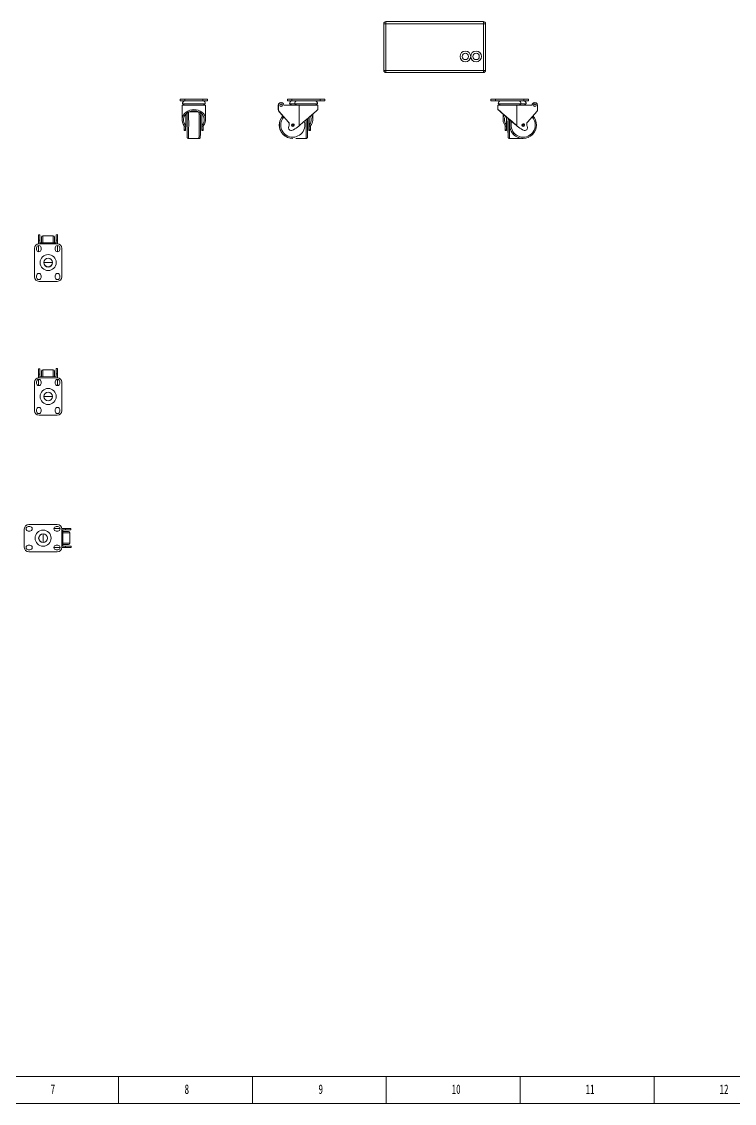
# Model space of a CAD drawing. Header units: millimetres. Extents: x 0 to 1189, y 0 to 841.
# Drawn here: x 315.9 to 581.9, y 0 to 404 of the extents above; entities that cross this region are included whole.
import ezdxf

# ---------------------------------------------------------------- set-up
doc = ezdxf.new("R2010")
doc.units = ezdxf.units.MM
doc.layers.get('0').update_dxf_attribs({"lineweight": 18})
doc.layers.add('10', color=7, linetype='Continuous', lineweight=18)
doc.layers.add('5', color=7, linetype='Continuous', lineweight=18)
doc.styles.add('SLDTEXTSTYLE5', font='', dxfattribs={"width": 0.7})
doc.styles.get('SLDTEXTSTYLE5').set_extended_font_data('宋体')

msp = doc.modelspace()

# ---------------------------------------------------------------- linework, layer by layer
at = {"color": 7, "linetype": 'Continuous', "lineweight": 15}
for p, q in [((451.0768, 385.76), (451.0768, 403.16)), ((451.8768, 403.16), (451.0768, 403.16)), ((451.8768, 403.16), (451.8768, 403.96)), ((451.8768, 403.96), (488.2768, 403.96)), ((451.8768, 403.16), (451.8768, 385.76)), ((488.2768, 403.16), (451.8768, 403.16)), ((488.2768, 403.96), (488.2768, 403.16)), ((489.0768, 403.16), (488.2768, 403.16)), ((488.2768, 385.76), (488.2768, 403.16)), ((489.0768, 403.16), (489.0768, 385.76)), ((451.8768, 385.76), (451.0768, 385.76)), ((451.8768, 385.76), (451.8768, 384.96)), ((451.8768, 385.76), (488.2768, 385.76)), ((488.2768, 384.96), (451.8768, 384.96)), ((488.2768, 384.96), (488.2768, 385.76)), ((489.0768, 385.76), (488.2768, 385.76)), ((375.0768, 374.44), (375.0768, 374.96)), ((376.7768, 374.96), (375.0768, 374.96)), ((376.7768, 374.44), (375.0768, 374.44)), ((376.816, 373.32), (375.7768, 372.72)), ((375.7768, 372.72), (375.7768, 367.3059)), ((384.5768, 372.72), (375.7768, 372.72)), ((384.4368, 373.32), (375.9168, 373.32)), ((376.7768, 374.44), (376.7768, 374.96)), ((383.5768, 374.96), (376.7768, 374.96)), ((383.5768, 374.44), (376.7768, 374.44)), ((384.5768, 372.72), (383.5376, 373.32)), ((383.5768, 374.44), (383.5768, 374.96)), ((385.2768, 374.96), (383.5768, 374.96)), ((385.2768, 374.44), (383.5768, 374.44)), ((384.5768, 367.3768), (384.5768, 372.72)), ((385.2768, 374.44), (385.2768, 374.96)), ((411.6439, 371.1216), (411.6439, 372.72)), ((411.6488, 372.72), (411.6439, 372.72)), ((411.6488, 371.1216), (411.6488, 372.72)), ((411.7106, 372.72), (411.7057, 372.72)), ((411.7057, 371.1216), (411.7057, 372.72)), ((411.7106, 371.1216), (411.7106, 372.72)), ((412.6488, 373.72), (412.6439, 373.72)), ((412.7106, 373.72), (412.7057, 373.72)), ((419.5107, 372.72), (413.7105, 372.72)), ((415.0768, 374.44), (415.0768, 374.96)), ((416.7768, 374.96), (415.0768, 374.96)), ((416.7768, 374.44), (415.0768, 374.44)), ((416.816, 373.32), (415.7768, 372.72)), ((417.8168, 373.32), (415.9168, 373.32)), ((416.7768, 374.44), (416.7768, 374.96)), ((427.3768, 374.96), (416.7768, 374.96)), ((427.3768, 374.44), (416.7768, 374.44)), ((418.716, 373.32), (417.6768, 372.72)), ((422.0768, 373.32), (417.8168, 373.32)), ((426.4768, 372.72), (419.5107, 372.72)), ((419.5107, 365.1089), (419.5107, 372.72)), ((426.3368, 373.32), (422.0768, 373.32)), ((426.4768, 372.72), (425.4376, 373.32)), ((426.4768, 371.1199), (426.4768, 372.72)), ((427.3768, 374.44), (427.3768, 374.96)), ((429.0768, 374.96), (427.3768, 374.96)), ((429.0768, 374.44), (427.3768, 374.44)), ((429.0768, 374.44), (429.0768, 374.96)), ((491.0768, 374.44), (491.0768, 374.96)), ((492.7768, 374.96), (491.0768, 374.96)), ((492.7768, 374.44), (491.0768, 374.44)), ((492.7768, 374.44), (492.7768, 374.96)), ((503.3768, 374.96), (492.7768, 374.96)), ((503.3768, 374.44), (492.7768, 374.44)), ((494.716, 373.32), (493.6768, 372.72)), ((493.6768, 372.72), (493.6768, 371.1199)), ((500.7095, 372.72), (493.6768, 372.72)), ((502.3368, 373.32), (493.8168, 373.32)), ((500.7095, 365.1089), (500.7095, 372.72)), ((506.5098, 372.72), (500.7095, 372.72)), ((502.4768, 372.72), (501.4376, 373.32)), ((504.2368, 373.32), (502.3368, 373.32)), ((504.3768, 372.72), (503.3376, 373.32)), ((503.3768, 374.44), (503.3768, 374.96)), ((505.0768, 374.96), (503.3768, 374.96)), ((505.0768, 374.44), (503.3768, 374.44)), ((505.0768, 374.44), (505.0768, 374.96)), ((507.448, 373.72), (507.4431, 373.72)), ((507.5097, 373.72), (507.5048, 373.72)), ((508.5097, 371.1216), (508.5097, 372.72)), ((377.1242, 365.2601), (377.1242, 369.3734)), ((381.9483, 370.32), (378.4704, 370.32)), ((383.144, 366.5304), (383.1191, 369.5371)), ((383.1839, 365.2601), (383.1839, 369.4711)), ((411.6439, 371.1216), (411.6488, 371.1216)), ((411.7057, 371.1216), (411.7106, 371.1216)), ((411.8999, 370.4589), (411.895, 370.4589)), ((413.4137, 368.7424), (411.895, 370.4589)), ((413.4163, 368.7451), (411.8999, 370.4589)), ((411.9617, 370.4589), (411.9568, 370.4589)), ((411.9568, 370.4589), (415.4327, 366.5304)), ((411.9617, 370.4589), (415.4376, 366.5304)), ((423.144, 366.5304), (423.1301, 368.2114)), ((423.1839, 365.2601), (423.1839, 368.2578)), ((424.5768, 367.3768), (424.5768, 369.459)), ((495.5768, 369.459), (495.5768, 367.3059)), ((496.9242, 365.2601), (496.9242, 368.2969)), ((504.7827, 366.5304), (508.2586, 370.4589)), ((376.5788, 363.4384), (376.582, 363.6098)), ((376.582, 363.6098), (377.102, 363.6098)), ((376.6008, 364.9462), (376.6026, 365.1089)), ((376.6008, 364.9462), (377.1208, 364.9462)), ((377.0988, 363.4384), (377.102, 363.6098)), ((377.1208, 364.9462), (377.1242, 365.2601)), ((383.1617, 363.6098), (383.1585, 363.4384)), ((383.1617, 363.6098), (383.6817, 363.6098)), ((383.1839, 365.2601), (383.1805, 364.9462)), ((383.1805, 364.9462), (383.7005, 364.9462)), ((383.6817, 363.6098), (383.6785, 363.4384)), ((383.7023, 365.1089), (383.7005, 364.9462)), ((415.4376, 366.5304), (415.4327, 366.5304)), ((415.6328, 364.7993), (415.6279, 364.7993)), ((416.9823, 363.4384), (417.321, 363.6098)), ((417.1419, 365.8112), (417.0743, 365.8194)), ((417.0743, 364.8207), (417.1284, 364.8264)), ((417.1194, 364.8243), (417.1208, 364.9462)), ((417.1208, 364.9462), (417.1242, 365.2601)), ((417.1242, 365.2601), (417.1242, 365.8135)), ((419.3213, 364.9462), (419.5107, 365.1089)), ((423.1617, 363.6098), (423.1585, 363.4384)), ((423.1617, 363.6098), (423.6817, 363.6098)), ((423.1839, 365.2601), (423.1805, 364.9462)), ((423.1805, 364.9462), (423.7005, 364.9462)), ((423.6817, 363.6098), (423.6785, 363.4384)), ((423.7023, 365.1089), (423.7005, 364.9462)), ((496.3788, 363.4384), (496.382, 363.6098)), ((496.382, 363.6098), (496.902, 363.6098)), ((496.4008, 364.9462), (496.4026, 365.1089)), ((496.4008, 364.9462), (496.9208, 364.9462)), ((496.8988, 363.4384), (496.902, 363.6098)), ((496.9208, 364.9462), (496.9242, 365.2601)), ((500.5287, 365.2601), (500.8941, 364.9462)), ((500.7095, 365.1089), (500.899, 364.9462)), ((500.8941, 364.9462), (500.899, 364.9462)), ((502.8944, 363.6098), (502.8993, 363.6098)), ((502.8944, 363.6098), (503.2331, 363.4384)), ((502.8993, 363.6098), (503.2379, 363.4384)), ((502.9805, 364.9462), (502.9793, 364.8347)), ((502.9839, 365.2601), (502.9805, 364.9462)), ((502.9839, 365.2601), (502.9839, 365.8039)), ((376.5744, 363.32), (377.0944, 363.32)), ((376.5788, 363.4384), (377.0988, 363.4384)), ((378.18, 360.32), (382.0798, 360.32)), ((383.1541, 363.32), (383.6741, 363.32)), ((383.1585, 363.4384), (383.6785, 363.4384)), ((416.5055, 363.32), (416.5104, 363.32)), ((417.0587, 360.32), (417.0953, 360.32)), ((418.18, 360.32), (422.0798, 360.32)), ((423.1541, 363.32), (423.6741, 363.32)), ((423.1585, 363.4384), (423.6785, 363.4384)), ((496.3744, 363.32), (496.8944, 363.32)), ((496.3788, 363.4384), (496.8988, 363.4384)), ((497.98, 360.32), (501.8798, 360.32)), ((503.0583, 360.32), (503.0949, 360.32)), ((503.2331, 363.4384), (503.2379, 363.4384)), ((503.705, 363.32), (503.7099, 363.32)), ((322.135, 324.3398), (322.6549, 324.3447)), ((327.6385, 323.9914), (323.7386, 323.9548)), ((328.7147, 324.4015), (329.2346, 324.4064)), ((320.6824, 308.6736), (320.6824, 319.2736)), ((321.4364, 318.8836), (321.4364, 319.4836)), ((322.6737, 322.3447), (322.1537, 322.3399)), ((322.1667, 320.9598), (322.1537, 322.3399)), ((322.1941, 318.0422), (322.1727, 320.3224)), ((322.3824, 320.9736), (329.1824, 320.9736)), ((322.6831, 321.3448), (322.6737, 322.3447)), ((322.6831, 321.3448), (328.7428, 321.4017)), ((323.1284, 319.4836), (323.1284, 318.8836)), ((328.4364, 318.8836), (328.4364, 319.4836)), ((328.7334, 322.4016), (329.2534, 322.4065)), ((328.7428, 321.4017), (328.7334, 322.4016)), ((329.2534, 322.4065), (329.2669, 320.9715)), ((329.2729, 320.3295), (329.2944, 318.0376)), ((330.1284, 319.4836), (330.1284, 318.8836)), ((330.8824, 319.2736), (330.8824, 308.6736)), ((324.1825, 313.9585), (327.3824, 313.9886)), ((321.4364, 308.4636), (321.4364, 309.0636)), ((323.1284, 309.0636), (323.1284, 308.4636)), ((328.4364, 308.4636), (328.4364, 309.0636)), ((330.1284, 309.0636), (330.1284, 308.4636)), ((329.1824, 306.9736), (322.3824, 306.9736)), ((322.135, 274.3398), (322.6549, 274.3447)), ((322.6737, 272.3447), (322.1537, 272.3399)), ((322.1667, 270.9598), (322.1537, 272.3399)), ((322.3824, 270.9736), (329.1824, 270.9736)), ((322.6831, 271.3448), (322.6737, 272.3447)), ((322.6831, 271.3448), (328.7428, 271.4017)), ((327.6385, 273.9914), (323.7386, 273.9548)), ((328.7147, 274.4015), (329.2346, 274.4064)), ((328.7334, 272.4016), (329.2534, 272.4065)), ((328.7428, 271.4017), (328.7334, 272.4016)), ((329.2534, 272.4065), (329.2669, 270.9715)), ((320.6824, 258.6736), (320.6824, 269.2736)), ((321.4364, 268.8836), (321.4364, 269.4836)), ((322.1941, 268.0422), (322.1727, 270.3224)), ((323.1284, 269.4836), (323.1284, 268.8836)), ((328.4364, 268.8836), (328.4364, 269.4836)), ((329.2729, 270.3295), (329.2944, 268.0376)), ((330.1284, 269.4836), (330.1284, 268.8836)), ((330.8824, 269.2736), (330.8824, 258.6736)), ((324.1825, 263.9585), (327.3824, 263.9886)), ((321.4364, 258.4636), (321.4364, 259.0636)), ((323.1284, 259.0636), (323.1284, 258.4636)), ((328.4364, 258.4636), (328.4364, 259.0636)), ((330.1284, 259.0636), (330.1284, 258.4636)), ((329.1824, 256.9736), (322.3824, 256.9736)), ((316.8824, 207.6736), (316.8824, 214.4736)), ((318.3724, 215.4196), (318.9724, 215.4196)), ((318.5824, 216.1736), (329.1824, 216.1736)), ((327.9511, 214.6619), (330.2313, 214.6833)), ((328.7924, 215.4196), (329.3924, 215.4196)), ((330.8687, 214.6893), (332.2487, 214.7023)), ((330.8824, 214.4736), (330.8824, 207.6736)), ((331.2537, 214.1729), (332.2536, 214.1823)), ((331.2537, 214.1729), (331.3105, 208.1132)), ((332.2536, 214.1823), (332.2487, 214.7023)), ((334.2486, 214.721), (334.2535, 214.201)), ((318.9724, 213.7276), (318.3724, 213.7276)), ((323.8674, 212.6735), (323.8974, 209.4736)), ((329.3924, 213.7276), (328.7924, 213.7276)), ((333.9003, 209.2175), (333.8637, 213.1173)), ((318.3724, 208.4196), (318.9724, 208.4196)), ((318.9724, 206.7276), (318.3724, 206.7276)), ((330.2384, 207.5831), (327.9465, 207.5616)), ((328.7924, 208.4196), (329.3924, 208.4196)), ((329.3924, 206.7276), (328.7924, 206.7276)), ((332.3154, 207.6026), (330.8803, 207.5891)), ((331.3105, 208.1132), (332.3105, 208.1225)), ((332.3105, 208.1225), (332.3154, 207.6026)), ((334.3104, 208.1413), (334.3153, 207.6213)), ((329.1824, 205.9736), (318.5824, 205.9736))]:
    msp.add_line(p, q, dxfattribs=at)
at = {"color": 8, "linetype": 'Continuous', "lineweight": 15}
for p, q in [((416.7783, 364.9462), (417.1208, 364.9462)), ((502.9805, 364.9462), (503.3753, 364.9462))]:
    msp.add_line(p, q, dxfattribs=at)
at = {"color": 7, "linetype": 'Continuous', "lineweight": 15}
for points in [[(376.5303, 373.155), (376.5308, 373.2607), (376.5312, 373.32)], [(376.5365, 373.1586), (376.5369, 373.182), (376.5387, 373.22), (376.5405, 373.182), (376.5409, 373.1612)], [(376.5462, 373.32), (376.5466, 373.2607), (376.5471, 373.1648)], [(383.6459, 373.32), (383.6463, 373.2607), (383.6463, 373.2572)], [(416.5303, 373.155), (416.5308, 373.2607), (416.5312, 373.32)], [(416.5365, 373.1586), (416.5369, 373.182), (416.5387, 373.22), (416.5405, 373.182), (416.5409, 373.1612)], [(416.5462, 373.32), (416.5466, 373.2607), (416.5471, 373.1648)], [(503.4459, 373.32), (503.4463, 373.2607), (503.4463, 373.2572)], [(376.5662, 364.7993), (376.5652, 364.5335), (376.565, 364.2505), (376.5656, 363.9732), (376.5669, 363.7237), (376.5687, 363.5223), (376.5711, 363.385), (376.5737, 363.323), (376.5763, 363.3413), (376.5788, 363.4384)], [(376.5675, 365.1512), (376.5671, 365.0106), (376.5662, 364.7993)], [(376.5844, 365.1307), (376.5844, 365.1287), (376.5833, 364.9665), (376.5818, 364.8581), (376.58, 364.82), (376.5782, 364.8581), (376.5767, 364.9665), (376.5757, 365.1287), (376.5756, 365.1413)], [(377.6753, 365.32), (377.6756, 365.5114), (377.6767, 365.6736), (377.6782, 365.782), (377.68, 365.82), (377.6818, 365.782), (377.6833, 365.6736), (377.6843, 365.5114), (377.6847, 365.32), (377.6843, 365.1287), (377.6833, 364.9665), (377.6818, 364.8581), (377.68, 364.82), (377.6782, 364.8581), (377.6767, 364.9665), (377.6756, 365.1287), (377.6753, 365.32)], [(383.1585, 363.4384), (383.156, 363.3413), (383.1534, 363.323), (383.1508, 363.385), (383.1485, 363.5223), (383.1466, 363.7237), (383.1453, 363.9732), (383.1447, 364.2505), (383.1449, 364.5335), (383.1459, 364.7993)], [(383.155, 365.32), (383.1554, 365.1287), (383.1564, 364.9665), (383.1579, 364.8581), (383.1597, 364.82), (383.1615, 364.8581), (383.1631, 364.9665), (383.1641, 365.1287), (383.1644, 365.32), (383.1641, 365.5114), (383.1631, 365.6736), (383.1615, 365.782), (383.1597, 365.82), (383.1579, 365.782), (383.1564, 365.6736), (383.1554, 365.5114), (383.155, 365.32)], [(423.1585, 363.4384), (423.156, 363.3413), (423.1534, 363.323), (423.1508, 363.385), (423.1484, 363.5223), (423.1466, 363.7237), (423.1453, 363.9732), (423.1447, 364.2505), (423.1449, 364.5335), (423.1459, 364.7993)], [(423.155, 365.32), (423.1554, 365.1287), (423.1564, 364.9665), (423.1579, 364.8581), (423.1597, 364.82), (423.1615, 364.8581), (423.1631, 364.9665), (423.1641, 365.1287), (423.1644, 365.32), (423.1641, 365.5114), (423.1631, 365.6736), (423.1615, 365.782), (423.1597, 365.82), (423.1579, 365.782), (423.1564, 365.6736), (423.1554, 365.5114), (423.155, 365.32)], [(496.3662, 364.7993), (496.3652, 364.5335), (496.365, 364.2505), (496.3656, 363.9732), (496.3669, 363.7237), (496.3687, 363.5223), (496.3711, 363.385), (496.3737, 363.323), (496.3763, 363.3413), (496.3788, 363.4384)], [(496.3675, 365.1512), (496.3671, 365.0106), (496.3662, 364.7993)], [(496.3844, 365.1307), (496.3844, 365.1287), (496.3834, 364.9665), (496.3818, 364.8581), (496.38, 364.82), (496.3782, 364.8581), (496.3767, 364.9665), (496.3757, 365.1287), (496.3756, 365.1413)], [(497.4753, 365.32), (497.4756, 365.5114), (497.4767, 365.6736), (497.4782, 365.782), (497.48, 365.82), (497.4818, 365.782), (497.4833, 365.6736), (497.4843, 365.5114), (497.4847, 365.32), (497.4843, 365.1287), (497.4833, 364.9665), (497.4818, 364.8581), (497.48, 364.82), (497.4782, 364.8581), (497.4767, 364.9665), (497.4756, 365.1287), (497.4753, 365.32)], [(377.0944, 363.32), (377.0963, 363.3413), (377.0988, 363.4384)], [(383.6785, 363.4384), (383.676, 363.3413), (383.6741, 363.32)], [(423.6785, 363.4384), (423.676, 363.3413), (423.6741, 363.32)], [(496.8944, 363.32), (496.8963, 363.3413), (496.8988, 363.4384)], [(503.2331, 363.4384), (503.4996, 363.3413), (503.705, 363.32)], [(322.135, 324.3398), (322.1353, 324.2993), (322.1364, 324.181), (322.1382, 323.9947), (322.1404, 323.7552), (322.143, 323.4821), (322.1457, 323.1975), (322.1482, 322.9244), (322.1505, 322.685), (322.1522, 322.4986), (322.1534, 322.3804), (322.1537, 322.3399)], [(322.6549, 324.3447), (322.6553, 324.3042), (322.6564, 324.1859), (322.6582, 323.9995), (322.6604, 323.7601), (322.663, 323.487), (322.6657, 323.2024), (322.6682, 322.9293), (322.6705, 322.6899), (322.6722, 322.5035), (322.6733, 322.3853), (322.6737, 322.3447)], [(323.2631, 321.3502), (323.263, 321.3615), (323.2587, 321.8186), (323.2548, 322.2306), (323.2514, 322.5908), (323.2486, 322.8936), (323.2463, 323.1342), (323.2447, 323.3088), (323.2437, 323.4147), (323.2434, 323.4501)], [(328.1431, 323.4961), (328.1435, 323.4607), (328.1445, 323.3548), (328.1461, 323.1801), (328.1484, 322.9395), (328.1512, 322.6368), (328.1546, 322.2766), (328.1585, 321.8646), (328.1627, 321.4075), (328.1629, 321.3962)], [(328.7147, 324.4015), (328.715, 324.361), (328.7162, 324.2428), (328.7179, 324.0564), (328.7202, 323.817), (328.7227, 323.5439), (328.7254, 323.2593), (328.728, 322.9862), (328.7302, 322.7468), (328.732, 322.5604), (328.7331, 322.4421), (328.7334, 322.4016)], [(329.2346, 324.4064), (329.235, 324.3659), (329.2361, 324.2477), (329.2379, 324.0613), (329.2401, 323.8219), (329.2427, 323.5488), (329.2454, 323.2642), (329.2479, 322.9911), (329.2502, 322.7516), (329.2519, 322.5653), (329.253, 322.447), (329.2534, 322.4065)], [(322.135, 274.3398), (322.1353, 274.2993), (322.1364, 274.181), (322.1382, 273.9947), (322.1404, 273.7552), (322.143, 273.4821), (322.1457, 273.1975), (322.1482, 272.9244), (322.1505, 272.685), (322.1522, 272.4986), (322.1534, 272.3804), (322.1537, 272.3399)], [(322.6549, 274.3447), (322.6553, 274.3042), (322.6564, 274.1859), (322.6582, 273.9995), (322.6604, 273.7601), (322.663, 273.487), (322.6657, 273.2024), (322.6682, 272.9293), (322.6705, 272.6899), (322.6722, 272.5035), (322.6733, 272.3853), (322.6737, 272.3447)], [(323.2631, 271.3502), (323.263, 271.3615), (323.2587, 271.8186), (323.2548, 272.2306), (323.2514, 272.5908), (323.2486, 272.8935), (323.2463, 273.1342), (323.2447, 273.3088), (323.2437, 273.4147), (323.2434, 273.4501)], [(328.1431, 273.4961), (328.1435, 273.4607), (328.1445, 273.3548), (328.1461, 273.1801), (328.1484, 272.9395), (328.1512, 272.6368), (328.1546, 272.2766), (328.1585, 271.8646), (328.1627, 271.4075), (328.1629, 271.3962)], [(328.7147, 274.4015), (328.715, 274.361), (328.7162, 274.2428), (328.7179, 274.0564), (328.7202, 273.817), (328.7227, 273.5439), (328.7254, 273.2593), (328.728, 272.9862), (328.7302, 272.7468), (328.732, 272.5604), (328.7331, 272.4421), (328.7334, 272.4016)], [(329.2346, 274.4064), (329.235, 274.3659), (329.2361, 274.2477), (329.2379, 274.0613), (329.2401, 273.8219), (329.2427, 273.5488), (329.2454, 273.2642), (329.2479, 272.9911), (329.2502, 272.7516), (329.2519, 272.5653), (329.253, 272.447), (329.2534, 272.4065)], [(334.2486, 214.721), (334.2081, 214.7206), (334.0899, 214.7195), (333.9035, 214.7178), (333.6641, 214.7155), (333.391, 214.713), (333.1064, 214.7103), (332.8333, 214.7077), (332.5939, 214.7055), (332.4075, 214.7037), (332.2892, 214.7026), (332.2487, 214.7023)], [(334.2535, 214.201), (334.213, 214.2007), (334.0948, 214.1996), (333.9084, 214.1978), (333.669, 214.1956), (333.3959, 214.193), (333.1113, 214.1903), (332.8382, 214.1878), (332.5987, 214.1855), (332.4124, 214.1838), (332.2941, 214.1827), (332.2536, 214.1823)], [(331.2591, 213.5929), (331.2703, 213.593), (331.7275, 213.5973), (332.1394, 213.6012), (332.4996, 213.6046), (332.8024, 213.6074), (333.043, 213.6097), (333.2176, 213.6113), (333.3235, 213.6123), (333.359, 213.6126)], [(333.405, 208.7128), (333.3695, 208.7125), (333.2636, 208.7115), (333.089, 208.7099), (332.8484, 208.7076), (332.5456, 208.7048), (332.1854, 208.7014), (331.7735, 208.6975), (331.3163, 208.6932), (331.3051, 208.6931)], [(334.3104, 208.1413), (334.2699, 208.1409), (334.1517, 208.1398), (333.9653, 208.1381), (333.7259, 208.1358), (333.4528, 208.1333), (333.1681, 208.1306), (332.8951, 208.128), (332.6556, 208.1258), (332.4692, 208.124), (332.351, 208.1229), (332.3105, 208.1225)], [(334.3153, 207.6213), (334.2748, 207.621), (334.1566, 207.6198), (333.9702, 207.6181), (333.7307, 207.6159), (333.4576, 207.6133), (333.173, 207.6106), (332.8999, 207.6081), (332.6605, 207.6058), (332.4741, 207.6041), (332.3559, 207.6029), (332.3154, 207.6026)]]:
    msp.add_lwpolyline(points, dxfattribs=at)
at = {"color": 8, "linetype": 'Continuous', "lineweight": 15}
for points in [[(377.682, 369.8149), (377.6773, 369.8111), (377.6747, 369.7847)], [(377.6769, 360.8318), (377.6773, 360.8289), (377.6819, 360.8248)], [(497.4769, 360.8318), (497.4773, 360.8289), (497.4819, 360.8248)], [(323.7386, 323.9548), (323.739, 323.9197), (323.74, 323.8149), (323.7416, 323.6419), (323.7438, 323.4031), (323.7466, 323.1019), (323.75, 322.7424), (323.7539, 322.3298), (323.7582, 321.8698), (323.7629, 321.3689), (323.763, 321.3549)], [(327.6629, 321.3915), (327.6627, 321.4055), (327.658, 321.9064), (327.6537, 322.3664), (327.6499, 322.779), (327.6465, 323.1385), (327.6436, 323.4397), (327.6414, 323.6785), (327.6398, 323.8515), (327.6388, 323.9563), (327.6385, 323.9914)], [(323.7386, 273.9548), (323.739, 273.9197), (323.74, 273.8149), (323.7416, 273.6419), (323.7438, 273.4031), (323.7466, 273.1019), (323.75, 272.7424), (323.7539, 272.3298), (323.7582, 271.8698), (323.7629, 271.3689), (323.763, 271.3549)], [(327.6629, 271.3915), (327.6627, 271.4055), (327.658, 271.9064), (327.6537, 272.3664), (327.6499, 272.779), (327.6465, 273.1385), (327.6436, 273.4397), (327.6414, 273.6785), (327.6398, 273.8515), (327.6388, 273.9563), (327.6385, 273.9914)], [(333.8637, 213.1173), (333.8286, 213.117), (333.7238, 213.116), (333.5508, 213.1144), (333.312, 213.1122), (333.0107, 213.1093), (332.6513, 213.106), (332.2387, 213.1021), (331.7787, 213.0978), (331.2778, 213.0931), (331.2638, 213.0929)], [(331.3004, 209.1931), (331.3144, 209.1932), (331.8153, 209.1979), (332.2753, 209.2023), (332.6879, 209.2061), (333.0474, 209.2095), (333.3486, 209.2123), (333.5874, 209.2146), (333.7604, 209.2162), (333.8652, 209.2172), (333.9003, 209.2175)]]:
    msp.add_lwpolyline(points, dxfattribs=at)
at = {"color": 7, "linetype": 'Continuous', "lineweight": 15}
for centre, radius in [((481.5261, 390.96), 1.2), ((485.5261, 390.96), 1.2), ((412.7105, 372.72), 0.5), ((507.5097, 372.72), 0.5), ((417.1103, 365.32), 0.5), ((503.1099, 365.32), 0.5), ((325.7824, 313.9736), 2.9952), ((325.7824, 313.9736), 1.65), ((325.7824, 313.9736), 1.6), ((325.7824, 263.9736), 2.9952), ((325.7824, 263.9736), 1.65), ((325.7824, 263.9736), 1.6), ((323.8824, 211.0736), 2.9952), ((323.8824, 211.0736), 1.65), ((323.8824, 211.0736), 1.6)]:
    msp.add_circle(centre, radius, dxfattribs=at)
for centre, radius, start, end in [((451.8768, 403.16), 0.8, 90, 180), ((488.2768, 403.16), 0.8, 0, 90), ((481.5261, 390.96), 2, 90, 360), ((481.5261, 390.96), 2, 360, 90), ((485.5261, 390.96), 2, 180, 90), ((485.5261, 390.96), 2, 90, 180), ((451.8768, 385.76), 0.8, 180, 270), ((488.2768, 385.76), 0.8, 270, 0), ((377.1168, 373.32), 1.2, 111.03947, 180), ((383.2368, 373.32), 1.2, 0, 68.96053), ((412.6439, 372.72), 1, 90.001941, 180.000791), ((412.6488, 372.72), 1, 88.371588, 180.001132), ((412.7057, 372.72), 1, 90.001637, 180.001096), ((412.7105, 372.7201), 1, 359.997841, 180.002159), ((412.6439, 372.72), 0.5, 359.99931, 86.176544), ((412.6439, 372.72), 0.5, 273.823456, 0.000007), ((412.6488, 372.72), 0.5, 273.543186, 86.456814), ((412.7057, 372.72), 0.5, 359.997815, 89.999452), ((412.7057, 372.72), 0.5, 270.001907, 0.000826), ((417.1168, 373.32), 1.2, 111.03947, 180), ((419.0168, 373.32), 1.2, 111.03947, 180), ((425.1368, 373.32), 1.2, 0, 68.96053), ((495.0168, 373.32), 1.2, 111.03947, 180), ((501.1368, 373.32), 1.2, 0, 68.96053), ((503.0368, 373.32), 1.2, 0, 68.96053), ((507.4431, 372.72), 1, 90.001638, 180.001169), ((507.448, 372.72), 1, 88.371523, 180.001331), ((507.5049, 372.72), 1, 90.001638, 180.001169), ((507.5097, 372.7201), 1, 359.997932, 180.002068), ((507.4431, 372.72), 0.5, 273.823539, 86.176461), ((507.4479, 372.72), 0.5, 273.543412, 86.456588), ((507.5048, 372.72), 0.5, 359.998175, 89.999349), ((507.5048, 372.72), 0.5, 270.00201, 0.000466), ((528.5994, 366.3026), 150.9648, 178.678307, 180.372923), ((184.6675, 365.3209), 193.0668, 358.665597, 1.333795), ((157.7291, 365.3077), 224.9001, 358.865884, 1.142524), ((412.644, 371.1216), 1.0001, 180.00068, 221.501846), ((412.6488, 371.1216), 1, 179.999969, 221.502557), ((412.7057, 371.1215), 1, 179.999669, 221.501956), ((412.7106, 371.1215), 1, 179.999669, 221.501956), ((417.0591, 365.32), 5.0001, 136.274678, 180.000062), ((417.0956, 365.3201), 5.0001, 136.589654, 180.000432), ((185.3671, 365.3451), 237.2605, 358.91595, 0.585242), ((904.2633, 365.41), 406.8256, 179.656526, 180.01267), ((287.1317, 365.3146), 210.3981, 358.777263, 0.673685), ((503.0946, 365.32), 5.0001, 359.99981, 43.193291), ((507.5096, 371.1216), 1, 318.498057, 0.000093), ((196.0619, 366.8142), 180.5486, 358.983046, 359.407205), ((196.5819, 366.8142), 180.5486, 358.983046, 359.407205), ((517.5372, 364.2971), 139.9032, 179.581086, 181.419326), ((241.4571, 365.5146), 141.6906, 359.710761, 0.410765), ((202.6416, 366.8142), 180.5486, 358.983046, 359.407205), ((203.1616, 366.8142), 180.5486, 358.983046, 359.407205), ((417.0588, 365.3199), 4.9999, 179.998639, 269.998902), ((417.0954, 365.3199), 4.9999, 179.998639, 269.998902), ((414.2974, 365.5258), 1.5159, 331.362126, 41.50236), ((414.3023, 365.5258), 1.5159, 331.362676, 41.501811), ((416.5055, 364.32), 1, 151.361156, 269.998319), ((416.5104, 364.32), 1, 151.36032, 298.161401), ((417.0437, 365.32), 0.5, 359.997822, 86.7673), ((417.0437, 365.32), 0.5, 273.2327, 0.001495), ((417.054, 365.32), 0.5, 272.638775, 87.361225), ((417.1, 365.32), 0.5, 270.001533, 89.998467), ((417.1055, 365.32), 0.5, 359.997815, 89.999452), ((417.1055, 365.32), 0.5, 270.001907, 0.000826), ((412.8065, 372.5318), 9.9992, 296.83888, 310.657088), ((281.8034, 365.5154), 141.3442, 359.709706, 0.411425), ((242.4201, 366.8181), 180.7701, 358.98305, 359.406689), ((243.454, 366.8101), 180.2561, 358.982702, 359.407549), ((315.7219, 366.8164), 180.6886, 358.983146, 359.406977), ((316.2673, 366.8161), 180.6632, 358.983084, 359.406974), ((637.2932, 364.2968), 139.8592, 179.580797, 181.419616), ((503.0584, 365.32), 5, 159.080608, 269.99818), ((507.4089, 372.5319), 9.9993, 229.342991, 243.161065), ((507.4138, 372.5319), 9.9993, 229.342991, 243.161065), ((350.8782, 365.5265), 152.0695, 359.74291, 0.101646), ((523.4425, 365.4176), 20.4877, 178.940459, 180.273007), ((523.4424, 365.2224), 20.4876, 179.727002, 181.059542), ((473.6037, 365.32), 29.3613, 359.068451, 0.931549), ((503.0432, 365.32), 0.5, 273.230895, 86.769105), ((503.0481, 365.32), 0.5, 272.950715, 87.049285), ((503.0536, 365.32), 0.5, 359.998767, 87.361809), ((503.0536, 365.32), 0.5, 272.638191, 0.00055), ((503.0948, 365.3199), 4.9999, 270.001091, 0.001378), ((503.0996, 365.32), 0.5, 359.998164, 89.99936), ((503.0996, 365.32), 0.5, 270.001999, 0.000477), ((503.105, 365.32), 0.5, 359.998154, 89.999381), ((503.105, 365.32), 0.5, 270.001978, 0.000487), ((503.7099, 364.32), 1, 241.838901, 28.639526), ((505.918, 365.5258), 1.5159, 138.498097, 208.637369), ((323.7433, 323.4548), 0.5, 90.53784, 180.53784), ((327.6432, 323.4914), 0.5, 0.53784, 90.53784), ((322.3824, 319.2736), 1.7, 90, 180), ((322.2824, 319.4836), 0.846, 0, 180), ((329.2824, 319.4836), 0.846, 0, 180), ((329.1824, 319.2736), 1.7, 0, 90), ((322.2824, 318.8836), 0.846, 180, 360), ((329.2824, 318.8836), 0.846, 180, 0), ((322.3824, 308.6736), 1.7, 180, 270), ((322.2824, 309.0636), 0.846, 0, 180), ((322.2824, 308.4636), 0.846, 180, 360), ((329.2824, 309.0636), 0.846, 0, 180), ((329.2824, 308.4636), 0.846, 180, 0), ((329.1824, 308.6736), 1.7, 270, 360), ((322.3824, 269.2736), 1.7, 90, 180), ((323.7433, 273.4548), 0.5, 90.53784, 180.53784), ((327.6432, 273.4914), 0.5, 0.53784, 90.53784), ((329.1824, 269.2736), 1.7, 0, 90), ((322.2824, 269.4836), 0.846, 0, 180), ((322.2824, 268.8836), 0.846, 180, 0), ((329.2824, 269.4836), 0.846, 0, 180), ((329.2824, 268.8836), 0.846, 180, 0), ((322.3824, 258.6736), 1.7, 180, 270), ((322.2824, 259.0636), 0.846, 0, 180), ((329.2824, 259.0636), 0.846, 0, 180), ((329.1824, 258.6736), 1.7, 270, 0), ((322.2824, 258.4636), 0.846, 180, 0), ((329.2824, 258.4636), 0.846, 180, 0), ((318.5824, 214.4736), 1.7, 90, 180), ((318.3724, 214.5736), 0.846, 90, 270), ((318.9724, 214.5736), 0.846, 270, 90), ((328.7924, 214.5736), 0.846, 90, 270), ((329.1824, 214.4736), 1.7, 0, 90), ((329.3924, 214.5736), 0.846, 270, 90), ((333.3637, 213.1126), 0.5, 0.53784, 90.53784), ((318.5824, 207.6736), 1.7, 180, 270), ((318.3724, 207.5736), 0.846, 90, 270), ((318.9724, 207.5736), 0.846, 270, 90), ((328.7924, 207.5736), 0.846, 90, 270), ((329.1824, 207.6736), 1.7, 270, 360), ((329.3924, 207.5736), 0.846, 270, 90), ((333.4003, 209.2128), 0.5, 270.53784, 0.53784)]:
    msp.add_arc(centre, radius, start, end, dxfattribs=at)
at = {"color": 8, "linetype": 'Continuous', "lineweight": 15}
for centre, radius, start, end in [((140.2175, 365.5126), 238.0191, 358.749952, 1.125456), ((155.0373, 365.4584), 227.1007, 358.703518, 1.210699), ((417.1003, 365.32), 4.5001, 137.201553, 180.000232), ((503.0993, 365.32), 4.5001, 359.999876, 42.647151), ((417.1001, 365.3199), 4.4998, 179.998623, 17.970797), ((212.4273, 365.1133), 209.7073, 358.690272, 0.609827), ((288.2379, 365.1153), 209.7969, 358.690298, 0.610929), ((503.0951, 365.32), 5, 159.371479, 269.998116), ((503.0996, 365.3199), 4.4998, 161.755069, 0.001315), ((500.9424, 360.4639), 0.9483, 351.273982, 359.659421)]:
    msp.add_arc(centre, radius, start, end, dxfattribs=at)
at = {"color": 7, "linetype": 'Continuous', "lineweight": 15}
for centre, major_axis, ratio, start_param, end_param in [((380.1768, 367.3414), (4.3985, 0.135), 0.85853757, 5.61541197, 10.02110423), ((380.1768, 367.3414), (3.8787, 0.119), 0.85853757, 5.57281533, 10.06370088), ((422.0768, 367.3414), (4.4, 3.7786), 0.0046397, 4.08574178, 6.27920084), ((420.1768, 367.3414), (3.8787, 0.119), 0.85853757, 5.57281533, 6.67471737), ((420.1768, 367.3414), (4.3985, 0.135), 0.85853757, 5.61541197, 6.71950845), ((498.0768, 367.3414), (4.4, -3.7786), 0.0046397, 0.93334392, 4.78285943), ((498.0768, 367.3414), (3.88, -3.332), 0.0046397, 0.89074728, 4.79209109), ((499.9768, 367.3414), (4.3985, 0.135), 0.85853757, 2.64015513, 3.73791892), ((499.9768, 367.3414), (3.8787, 0.119), 0.85853757, 2.68447071, 3.78051557), ((420.1768, 367.3414), (3.8787, 0.119), 0.85853757, 3.61954879, 3.78051557), ((499.9768, 367.3414), (3.8787, 0.119), 0.85853757, 5.57281533, 5.74013584)]:
    msp.add_ellipse(centre, major_axis=major_axis, ratio=ratio, start_param=start_param, end_param=end_param, dxfattribs=at)
for points, knots in [([(382.5824, 369.8351), (382.582, 369.8409), (382.5809, 369.8578), (382.5759, 369.8882), (382.5705, 369.9299), (382.5604, 369.9586), (382.5589, 369.9629)], [0, 0, 0, 0, 0.031921727, 0.091653045, 0.124530531, 0.130400865, 0.130400865, 0.130400865, 0.130400865]), ([(377.6832, 360.7561), (377.6846, 360.7451), (377.6868, 360.7267), (377.7035, 360.6613), (377.7394, 360.5747), (377.8096, 360.4747), (377.9214, 360.3842), (378.0511, 360.326), (378.1423, 360.3264), (378.1796, 360.3265)], [0, 0, 0, 0, 0.103090716, 0.172426524, 0.256240686, 0.366310697, 0.487814076, 0.625352139, 0.720460698, 0.720460698, 0.720460698, 0.720460698]), ([(382.0785, 360.3266), (382.0982, 360.3247), (382.1727, 360.3178), (382.29, 360.3598), (382.4068, 360.4344), (382.4856, 360.5212), (382.5341, 360.6046), (382.5591, 360.672), (382.5707, 360.7182), (382.5774, 360.7555), (382.5813, 360.7878), (382.5828, 360.8076), (382.5836, 360.8191)], [0, 0, 0, 0, 0.041539929, 0.157124936, 0.251970533, 0.333592611, 0.403965156, 0.461361246, 0.507824396, 0.56203259, 0.656166124, 0.786467081, 0.786467081, 0.786467081, 0.786467081]), ([(422.0785, 360.3266), (422.0982, 360.3247), (422.1727, 360.3178), (422.29, 360.3598), (422.4068, 360.4344), (422.4856, 360.5212), (422.5341, 360.6046), (422.559, 360.672), (422.5707, 360.7182), (422.5774, 360.7555), (422.5813, 360.7878), (422.5828, 360.8076), (422.5836, 360.8191)], [0, 0, 0, 0, 0.041539894, 0.157124805, 0.251970322, 0.33358954, 0.403962067, 0.46135811, 0.50782112, 0.56202961, 0.656163038, 0.786463894, 0.786463894, 0.786463894, 0.786463894]), ([(497.4832, 360.7561), (497.4846, 360.7451), (497.4868, 360.7267), (497.5035, 360.6613), (497.5394, 360.5747), (497.6096, 360.4747), (497.7214, 360.3842), (497.8511, 360.326), (497.9423, 360.3264), (497.9796, 360.3265)], [0, 0, 0, 0, 0.103090769, 0.172425938, 0.256241247, 0.366311311, 0.487814749, 0.625354052, 0.720462024, 0.720462024, 0.720462024, 0.720462024]), ([(501.8785, 360.3266), (501.8981, 360.3248), (501.9725, 360.318), (502.077, 360.3517), (502.1454, 360.4003), (502.1693, 360.4173)], [0, 0, 0, 0, 0.059287261, 0.224250269, 0.313093743, 0.313093743, 0.313093743, 0.313093743])]:
    msp.add_open_spline(points, degree=3, knots=knots, dxfattribs=at)
at = {"layer": '5', "color": 7, "lineweight": 15}
msp.add_line((0, 10), (1179, 10), dxfattribs=at)
at = {"layer": '5'}
for p, q in [((352, 0), (352, 10)), ((402, 0), (402, 10)), ((452, 0), (452, 10)), ((502, 0), (502, 10)), ((552, 0), (552, 10))]:
    msp.add_line(p, q, dxfattribs=at)
at = {"layer": '5', "color": 7}
msp.add_line((0, 0), (1189, 0), dxfattribs=at)

# ---------------------------------------------------------------- texts
at = {"layer": '10', "char_height": 3.5, "attachment_point": 2, "style": 'SLDTEXTSTYLE5'}
for s, insert, width in [('7', (327.5469, 7.0434), 2.655307), ('8', (377.5469, 7.0434), 2.792179), ('9', (427.5469, 7.0434), 2.819553), ('10', (478.0889, 7.0434), 5.858101), ('11', (528.0889, 7.0434), 5.502235), ('12', (578.0889, 7.0434), 5.775978)]:
    msp.add_mtext(s, dxfattribs=dict(at, insert=insert, width=width))

doc.saveas('drawing.dxf')
